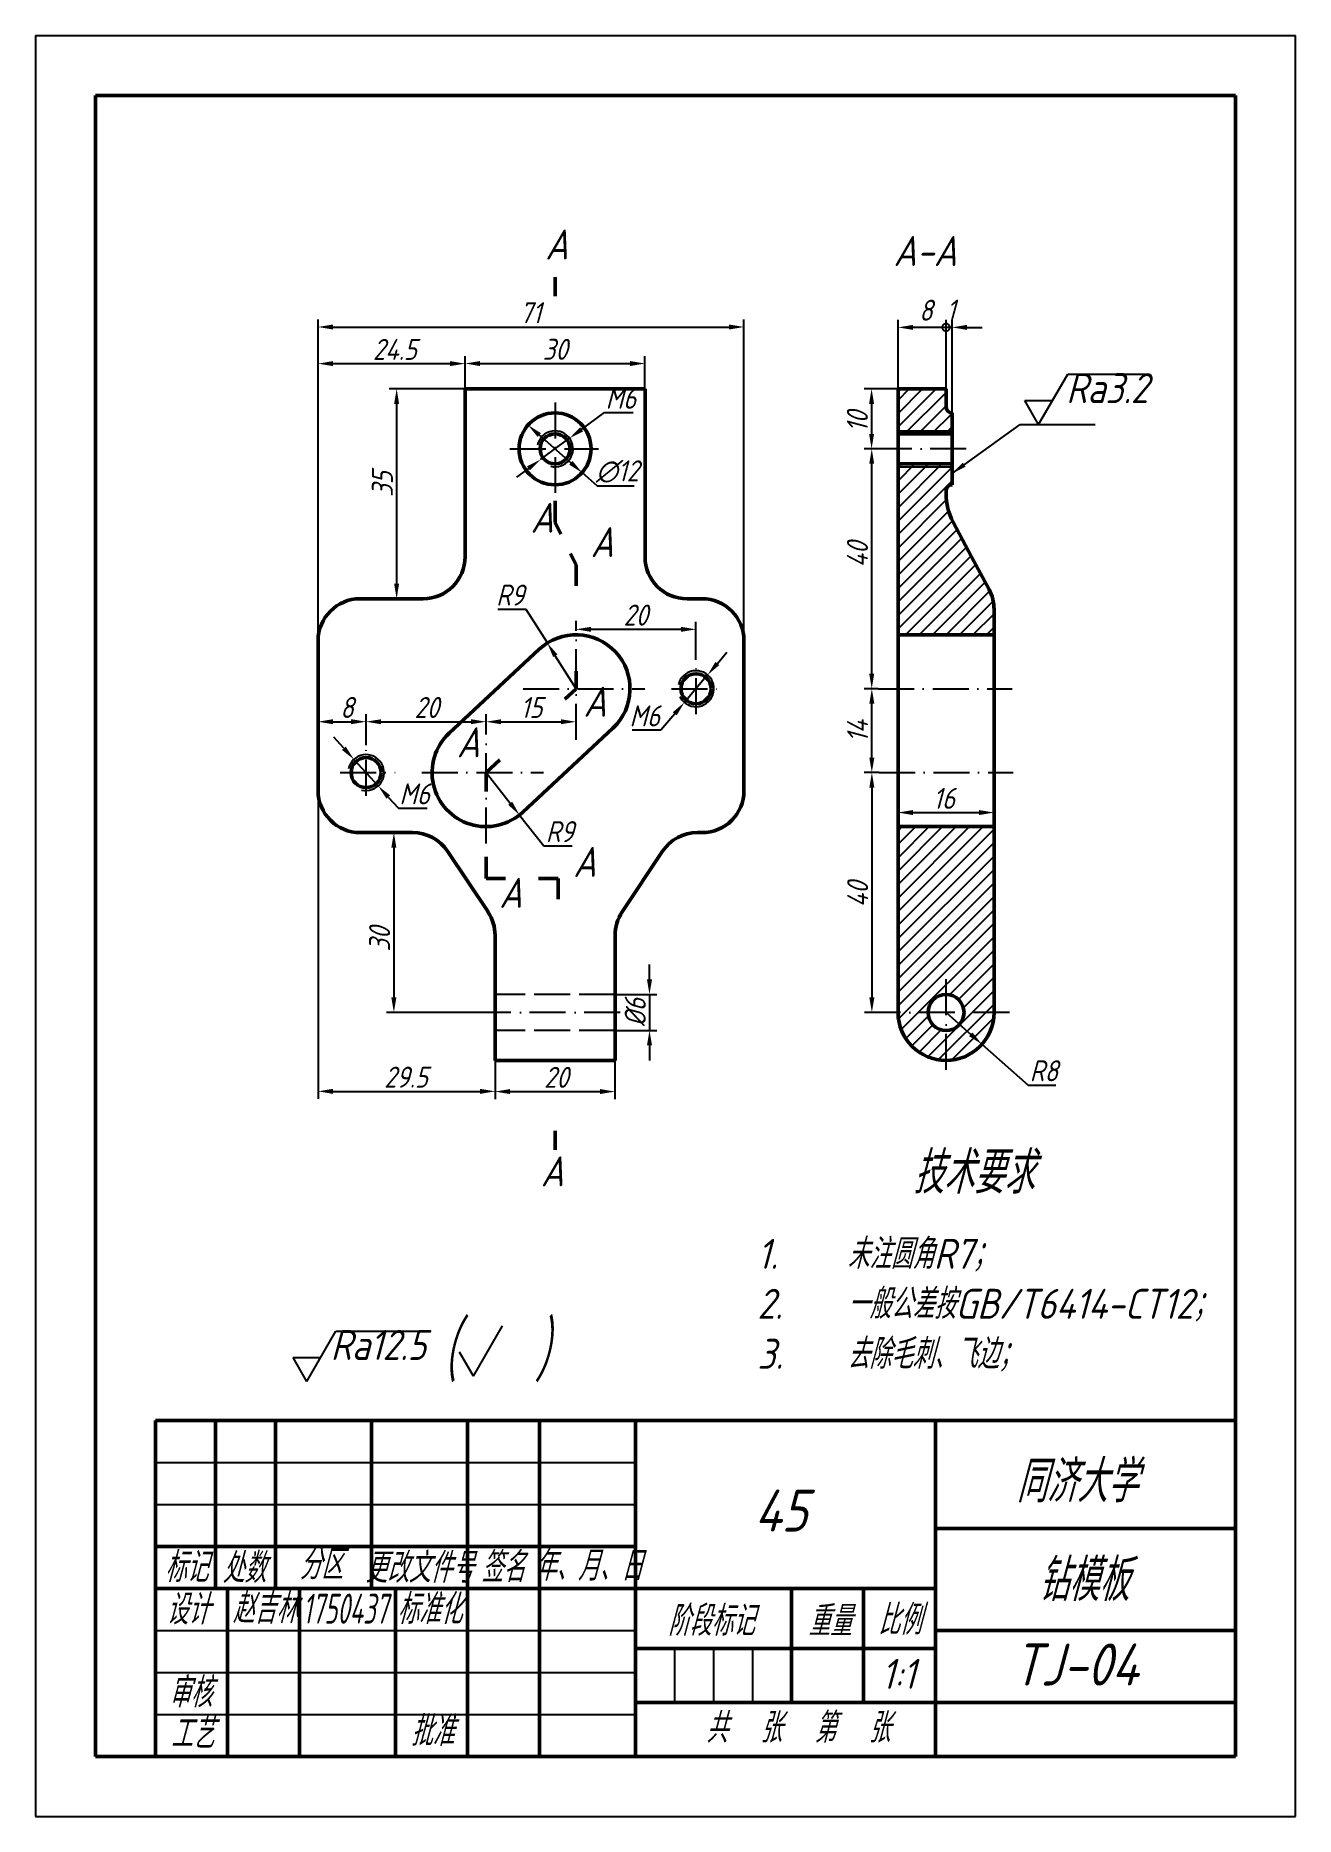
# Model space of a CAD drawing. Header units: millimetres. Extents: x 8 to 218, y 8 to 305.
import ezdxf

# ---------------------------------------------------------------- set-up
doc = ezdxf.new("R2010")
doc.units = ezdxf.units.MM
doc.linetypes.add('ACAD_ISO02W100', pattern=[15, 12, -3])
doc.linetypes.add('ACAD_ISO10W100', pattern=[18, 12, -3, 0, -3])
for name, color, linetype, lineweight in [('剖面线', 5, 'Continuous', 25), ('尺寸标注', 7, 'Continuous', 25), ('粗实线', 3, 'Continuous', 50), ('细实线', 7, 'Continuous', 25), ('细文本', 7, 'Continuous', 25), ('细点画线', 1, 'ACAD_ISO10W100', 25), ('细虚线', 2, 'ACAD_ISO02W100', 25)]:
    doc.layers.add(name, color=color, linetype=linetype, lineweight=lineweight)
doc.styles.add('长仿宋', font='gbeitc.shx', dxfattribs={"bigfont": 'gbcbig.shx'})
doc.dimstyles.new('ISO-25', dxfattribs={"dimtxt": 3.5, "dimasz": 2.5, "dimexe": 1.25, "dimexo": 0, "dimtad": 1, "dimdsep": 46, "dimtxsty": '长仿宋', "dimcen": 2.5, "dimadec": 0, "dimazin": 0, "dimtfac": 1, "dimtmove": 0, "dimatfit": 2, "dimfxl": 1, "dimarcsym": 0})
doc.dimstyles.new('ISO-25$3', dxfattribs={"dimtxt": 3.5, "dimasz": 2.5, "dimexe": 1.25, "dimexo": 0, "dimtad": 1, "dimtoh": 1, "dimdsep": 46, "dimtxsty": '长仿宋', "dimcen": 2.5, "dimadec": 0, "dimazin": 0, "dimtfac": 1, "dimtmove": 0, "dimatfit": 2, "dimfxl": 1, "dimarcsym": 0})
doc.dimstyles.new('ISO-25$4', dxfattribs={"dimtxt": 3.5, "dimasz": 2.5, "dimexe": 1.25, "dimexo": 0, "dimtad": 1, "dimtoh": 1, "dimdsep": 46, "dimtxsty": '长仿宋', "dimcen": 2.5, "dimadec": 0, "dimazin": 0, "dimtfac": 1, "dimtmove": 0, "dimatfit": 2, "dimfxl": 1, "dimarcsym": 0})

# ---------------------------------------------------------------- blocks, each defined once
blk = doc.blocks.new('*D7')
at = {"layer": 'Defpoints', "color": 0, "transparency": 16777216}
for p in [(109.88, 250.2), (79.88, 245.97), (109.88, 245.97)]:
    blk.add_point(p, dxfattribs=at)
at = {"layer": '尺寸标注', "color": 0, "lineweight": -2, "transparency": 16777216}
for p, q in [((79.88, 245.97), (79.88, 251.45)), ((82.38, 250.2), (107.38, 250.2)), ((109.88, 245.97), (109.88, 251.45))]:
    blk.add_line(p, q, dxfattribs=at)
at = {"layer": '尺寸标注', "color": 0, "transparency": 16777216}
for points in [[(82.38, 250.61), (82.38, 249.78), (79.88, 250.2)], [(107.38, 250.61), (107.38, 249.78), (109.88, 250.2)]]:
    blk.add_solid(points, dxfattribs=at)
at = {"layer": '尺寸标注', "color": 0, "transparency": 16777216, "insert": (94.9, 252.57), "char_height": 3.5, "attachment_point": 5, "style": '长仿宋'}
blk.add_mtext('30', dxfattribs=at)
blk = doc.blocks.new('*D8')
at = {"layer": 'Defpoints', "color": 0, "transparency": 16777216}
for p in [(126.38, 256.29), (55.38, 203.97), (126.38, 203.97)]:
    blk.add_point(p, dxfattribs=at)
at = {"layer": '尺寸标注', "color": 0, "lineweight": -2, "transparency": 16777216}
for p, q in [((55.38, 203.97), (55.38, 257.54)), ((57.88, 256.29), (123.88, 256.29)), ((126.38, 203.97), (126.38, 257.54))]:
    blk.add_line(p, q, dxfattribs=at)
at = {"layer": '尺寸标注', "color": 0, "transparency": 16777216}
for points in [[(57.88, 256.71), (57.88, 255.87), (55.38, 256.29)], [(123.88, 256.71), (123.88, 255.87), (126.38, 256.29)]]:
    blk.add_solid(points, dxfattribs=at)
at = {"layer": '尺寸标注', "color": 0, "transparency": 16777216, "insert": (90.79, 258.67), "char_height": 3.5, "attachment_point": 5, "style": '长仿宋'}
blk.add_mtext('71', dxfattribs=at)
blk = doc.blocks.new('*D9')
at = {"layer": 'Defpoints', "color": 0, "transparency": 16777216}
for p in [(79.88, 250.18), (79.88, 245.97), (55.38, 203.97)]:
    blk.add_point(p, dxfattribs=at)
at = {"layer": '尺寸标注', "color": 0, "lineweight": -2, "transparency": 16777216}
for p, q in [((55.38, 203.97), (55.38, 251.43)), ((57.88, 250.18), (77.38, 250.18)), ((79.88, 245.97), (79.88, 251.43))]:
    blk.add_line(p, q, dxfattribs=at)
at = {"layer": '尺寸标注', "color": 0, "transparency": 16777216}
for points in [[(57.88, 250.6), (57.88, 249.77), (55.38, 250.18)], [(77.38, 250.6), (77.38, 249.77), (79.88, 250.18)]]:
    blk.add_solid(points, dxfattribs=at)
at = {"layer": '尺寸标注', "color": 0, "transparency": 16777216, "insert": (68.18, 252.56), "char_height": 3.5, "attachment_point": 5, "style": '长仿宋'}
blk.add_mtext('24.5', dxfattribs=at)
blk = doc.blocks.new('*D12')
at = {"layer": 'Defpoints', "color": 0, "transparency": 16777216}
for p in [(55.38, 178.97), (84.88, 133.97), (84.88, 128.81)]:
    blk.add_point(p, dxfattribs=at)
at = {"layer": '尺寸标注', "color": 0, "lineweight": -2, "transparency": 16777216}
for p, q in [((55.38, 178.97), (55.38, 127.56)), ((84.88, 133.97), (84.88, 127.56)), ((57.88, 128.81), (82.38, 128.81))]:
    blk.add_line(p, q, dxfattribs=at)
at = {"layer": '尺寸标注', "color": 0, "transparency": 16777216}
for points in [[(57.88, 129.23), (57.88, 128.39), (55.38, 128.81)], [(82.38, 129.23), (82.38, 128.39), (84.88, 128.81)]]:
    blk.add_solid(points, dxfattribs=at)
at = {"layer": '尺寸标注', "color": 0, "transparency": 16777216, "insert": (70.03, 131.18), "char_height": 3.5, "attachment_point": 5, "style": '长仿宋'}
blk.add_mtext('29.5', dxfattribs=at)
blk = doc.blocks.new('*D13')
at = {"layer": 'Defpoints', "color": 0, "transparency": 16777216}
for p in [(84.88, 133.97), (104.88, 133.97), (104.88, 128.77)]:
    blk.add_point(p, dxfattribs=at)
at = {"layer": '尺寸标注', "color": 0, "lineweight": -2, "transparency": 16777216}
for p, q in [((84.88, 133.97), (84.88, 127.52)), ((104.88, 133.97), (104.88, 127.52)), ((87.38, 128.77), (102.38, 128.77))]:
    blk.add_line(p, q, dxfattribs=at)
at = {"layer": '尺寸标注', "color": 0, "transparency": 16777216}
for points in [[(87.38, 129.19), (87.38, 128.36), (84.88, 128.77)], [(102.38, 129.19), (102.38, 128.36), (104.88, 128.77)]]:
    blk.add_solid(points, dxfattribs=at)
at = {"layer": '尺寸标注', "color": 0, "transparency": 16777216, "insert": (95.09, 131.15), "char_height": 3.5, "attachment_point": 5, "style": '长仿宋'}
blk.add_mtext('20', dxfattribs=at)
blk = doc.blocks.new('*D14')
at = {"layer": 'Defpoints', "color": 0, "transparency": 16777216}
for p in [(152.06, 245.97), (147.65, 235.97), (150.39, 235.97)]:
    blk.add_point(p, dxfattribs=at)
at = {"layer": '尺寸标注', "color": 0, "lineweight": -2, "transparency": 16777216}
for p, q in [((152.06, 245.97), (146.4, 245.97)), ((147.65, 243.47), (147.65, 238.47)), ((150.39, 235.97), (146.4, 235.97))]:
    blk.add_line(p, q, dxfattribs=at)
at = {"layer": '尺寸标注', "color": 0, "transparency": 16777216}
for points in [[(147.24, 243.47), (148.07, 243.47), (147.65, 245.97)], [(147.24, 238.47), (148.07, 238.47), (147.65, 235.97)]]:
    blk.add_solid(points, dxfattribs=at)
at = {"layer": '尺寸标注', "color": 0, "transparency": 16777216, "insert": (145.28, 240.49), "char_height": 3.5, "attachment_point": 5, "rotation": 90, "style": '长仿宋'}
blk.add_mtext('10', dxfattribs=at)
blk = doc.blocks.new('*D15')
at = {"layer": 'Defpoints', "color": 0, "transparency": 16777216}
for p in [(147.68, 235.97), (150.39, 235.97), (148.74, 195.97)]:
    blk.add_point(p, dxfattribs=at)
at = {"layer": '尺寸标注', "color": 0, "lineweight": -2, "transparency": 16777216}
for p, q in [((150.39, 235.97), (146.43, 235.97)), ((147.68, 198.47), (147.68, 233.47)), ((148.74, 195.97), (146.43, 195.97))]:
    blk.add_line(p, q, dxfattribs=at)
at = {"layer": '尺寸标注', "color": 0, "transparency": 16777216}
for points in [[(147.26, 233.47), (148.09, 233.47), (147.68, 235.97)], [(147.26, 198.47), (148.09, 198.47), (147.68, 195.97)]]:
    blk.add_solid(points, dxfattribs=at)
at = {"layer": '尺寸标注', "color": 0, "transparency": 16777216, "insert": (145.3, 218.33), "char_height": 3.5, "attachment_point": 5, "rotation": 90, "style": '长仿宋'}
blk.add_mtext('40', dxfattribs=at)
blk = doc.blocks.new('*D16')
at = {"layer": 'Defpoints', "color": 0, "transparency": 16777216}
for p in [(147.69, 195.97), (148.74, 195.97), (148.9, 181.97)]:
    blk.add_point(p, dxfattribs=at)
at = {"layer": '尺寸标注', "color": 0, "lineweight": -2, "transparency": 16777216}
for p, q in [((148.74, 195.97), (146.44, 195.97)), ((147.69, 184.47), (147.69, 193.47)), ((148.9, 181.97), (146.44, 181.97))]:
    blk.add_line(p, q, dxfattribs=at)
at = {"layer": '尺寸标注', "color": 0, "transparency": 16777216}
for points in [[(147.28, 193.47), (148.11, 193.47), (147.69, 195.97)], [(147.28, 184.47), (148.11, 184.47), (147.69, 181.97)]]:
    blk.add_solid(points, dxfattribs=at)
at = {"layer": '尺寸标注', "color": 0, "transparency": 16777216, "insert": (145.32, 188.87), "char_height": 3.5, "attachment_point": 5, "rotation": 90, "style": '长仿宋'}
blk.add_mtext('14', dxfattribs=at)
blk = doc.blocks.new('*D17')
at = {"layer": 'Defpoints', "color": 0, "transparency": 16777216}
for p in [(104.88, 144.97), (104.88, 138.97), (110.63, 138.97)]:
    blk.add_point(p, dxfattribs=at)
at = {"layer": '尺寸标注', "color": 0, "lineweight": -2, "transparency": 16777216}
for p, q in [((110.63, 147.47), (110.63, 149.97)), ((104.88, 144.97), (111.88, 144.97)), ((110.63, 144.97), (110.63, 138.97)), ((104.88, 138.97), (111.88, 138.97)), ((110.63, 136.47), (110.63, 133.97))]:
    blk.add_line(p, q, dxfattribs=at)
at = {"layer": '尺寸标注', "color": 0, "transparency": 16777216}
for points in [[(110.21, 147.47), (111.05, 147.47), (110.63, 144.97)], [(110.21, 136.47), (111.05, 136.47), (110.63, 138.97)]]:
    blk.add_solid(points, dxfattribs=at)
at = {"layer": '尺寸标注', "color": 0, "transparency": 16777216, "insert": (108.26, 141.97), "char_height": 3.5, "attachment_point": 5, "rotation": 90, "style": '长仿宋'}
blk.add_mtext('%%C6', dxfattribs=at)
blk = doc.blocks.new('*D18')
at = {"layer": 'Defpoints', "color": 0, "transparency": 16777216}
for p in [(160.06, 141.97), (166.05, 136.66)]:
    blk.add_point(p, dxfattribs=at)
at = {"layer": '尺寸标注', "color": 0, "lineweight": -2, "transparency": 16777216}
for p, q in [((160.06, 141.97), (164.18, 138.32)), ((166.05, 136.66), (173.74, 129.87)), ((173.74, 129.87), (178.37, 129.87))]:
    blk.add_line(p, q, dxfattribs=at)
at = {"layer": '尺寸标注', "color": 0, "transparency": 16777216}
blk.add_solid([(164.46, 138.63), (163.91, 138.01), (166.05, 136.66)], dxfattribs=at)
at = {"layer": '尺寸标注', "color": 0, "transparency": 16777216, "insert": (176.37, 132.24), "char_height": 3.5, "attachment_point": 5, "style": '长仿宋'}
blk.add_mtext('R8', dxfattribs=at)
blk = doc.blocks.new('*D19')
at = {"layer": 'Defpoints', "color": 0, "transparency": 16777216}
for p in [(152.06, 175.31), (168.06, 175.31), (168.06, 175.31)]:
    blk.add_point(p, dxfattribs=at)
at = {"layer": '尺寸标注', "color": 0, "lineweight": -2, "transparency": 16777216}
for p, q in [((152.06, 175.31), (152.06, 176.56)), ((154.56, 175.31), (165.56, 175.31)), ((168.06, 175.31), (168.06, 176.56))]:
    blk.add_line(p, q, dxfattribs=at)
at = {"layer": '尺寸标注', "color": 0, "transparency": 16777216}
for points in [[(154.56, 175.73), (154.56, 174.89), (152.06, 175.31)], [(165.56, 175.73), (165.56, 174.89), (168.06, 175.31)]]:
    blk.add_solid(points, dxfattribs=at)
at = {"layer": '尺寸标注', "color": 0, "transparency": 16777216, "insert": (159.71, 177.68), "char_height": 3.5, "attachment_point": 5, "style": '长仿宋'}
blk.add_mtext('16', dxfattribs=at)
blk = doc.blocks.new('*D20')
at = {"layer": 'Defpoints', "color": 0, "transparency": 16777216}
for p in [(148.9, 181.97), (147.7, 141.97), (148.45, 141.97)]:
    blk.add_point(p, dxfattribs=at)
at = {"layer": '尺寸标注', "color": 0, "lineweight": -2, "transparency": 16777216}
for p, q in [((148.9, 181.97), (146.45, 181.97)), ((147.7, 179.47), (147.7, 144.47)), ((148.45, 141.97), (146.45, 141.97))]:
    blk.add_line(p, q, dxfattribs=at)
at = {"layer": '尺寸标注', "color": 0, "transparency": 16777216}
for points in [[(147.28, 179.47), (148.12, 179.47), (147.7, 181.97)], [(147.28, 144.47), (148.12, 144.47), (147.7, 141.97)]]:
    blk.add_solid(points, dxfattribs=at)
at = {"layer": '尺寸标注', "color": 0, "transparency": 16777216, "insert": (145.33, 161.66), "char_height": 3.5, "attachment_point": 5, "rotation": 90, "style": '长仿宋'}
blk.add_mtext('40', dxfattribs=at)
blk = doc.blocks.new('*D21')
at = {"layer": 'Defpoints', "color": 0, "transparency": 16777216}
for p in [(97.3, 237.74), (92.47, 234.19)]:
    blk.add_point(p, dxfattribs=at)
at = {"layer": '尺寸标注', "color": 0, "lineweight": -2, "transparency": 16777216}
for p, q in [((99.32, 239.22), (103.15, 242.03)), ((103.15, 242.03), (107.93, 242.03)), ((92.47, 234.19), (97.3, 237.74)), ((90.45, 232.71), (88.44, 231.23))]:
    blk.add_line(p, q, dxfattribs=at)
at = {"layer": '尺寸标注', "color": 0, "transparency": 16777216}
for points in [[(99.07, 239.56), (99.56, 238.88), (97.3, 237.74)], [(90.2, 233.05), (90.7, 232.38), (92.47, 234.19)]]:
    blk.add_solid(points, dxfattribs=at)
at = {"layer": '尺寸标注', "color": 0, "transparency": 16777216, "insert": (105.85, 244.41), "char_height": 3.5, "attachment_point": 5, "style": '长仿宋'}
blk.add_mtext('M6', dxfattribs=at)
blk = doc.blocks.new('*D22')
at = {"layer": 'Defpoints', "color": 0, "transparency": 16777216}
for p in [(90.38, 239.93), (99.39, 232)]:
    blk.add_point(p, dxfattribs=at)
at = {"layer": '尺寸标注', "color": 0, "lineweight": -2, "transparency": 16777216}
for p, q in [((92.26, 238.28), (97.51, 233.65)), ((99.39, 232), (101.88, 229.81)), ((101.88, 229.81), (108.05, 229.81))]:
    blk.add_line(p, q, dxfattribs=at)
at = {"layer": '尺寸标注', "color": 0, "transparency": 16777216}
for points in [[(92.53, 238.59), (91.98, 237.96), (90.38, 239.93)], [(97.79, 233.97), (97.24, 233.34), (99.39, 232)]]:
    blk.add_solid(points, dxfattribs=at)
at = {"layer": '尺寸标注', "color": 0, "transparency": 16777216, "insert": (105.28, 232.18), "char_height": 3.5, "attachment_point": 5, "style": '长仿宋'}
blk.add_mtext('∅12', dxfattribs=at)
blk = doc.blocks.new('*D23')
at = {"layer": 'Defpoints', "color": 0, "transparency": 16777216}
for p in [(93.6, 203.59), (98.38, 195.97)]:
    blk.add_point(p, dxfattribs=at)
at = {"layer": '尺寸标注', "color": 0, "lineweight": -2, "transparency": 16777216}
for p, q in [((90.07, 209.2), (85.36, 209.2)), ((93.6, 203.59), (90.07, 209.2)), ((98.38, 195.97), (94.93, 201.47))]:
    blk.add_line(p, q, dxfattribs=at)
at = {"layer": '尺寸标注', "color": 0, "transparency": 16777216}
blk.add_solid([(95.28, 201.69), (94.57, 201.25), (93.6, 203.59)], dxfattribs=at)
at = {"layer": '尺寸标注', "color": 0, "transparency": 16777216, "insert": (87.4, 211.58), "char_height": 3.5, "attachment_point": 5, "style": '长仿宋'}
blk.add_mtext('R9', dxfattribs=at)
blk = doc.blocks.new('*D24')
at = {"layer": 'Defpoints', "color": 0, "transparency": 16777216}
for p in [(83.38, 181.97), (88.96, 174.9)]:
    blk.add_point(p, dxfattribs=at)
at = {"layer": '尺寸标注', "color": 0, "lineweight": -2, "transparency": 16777216}
for p, q in [((83.38, 181.97), (87.41, 176.86)), ((88.96, 174.9), (93.02, 169.76)), ((93.02, 169.76), (97.72, 169.76))]:
    blk.add_line(p, q, dxfattribs=at)
at = {"layer": '尺寸标注', "color": 0, "transparency": 16777216}
blk.add_solid([(87.74, 177.12), (87.08, 176.6), (88.96, 174.9)], dxfattribs=at)
at = {"layer": '尺寸标注', "color": 0, "transparency": 16777216, "insert": (95.68, 172.13), "char_height": 3.5, "attachment_point": 5, "style": '长仿宋'}
blk.add_mtext('R9', dxfattribs=at)
blk = doc.blocks.new('*D25')
at = {"layer": 'Defpoints', "color": 0, "transparency": 16777216}
for p in [(61.36, 184.18), (65.4, 179.75)]:
    blk.add_point(p, dxfattribs=at)
at = {"layer": '尺寸标注', "color": 0, "lineweight": -2, "transparency": 16777216}
for p, q in [((59.68, 186.03), (58, 187.88)), ((61.36, 184.18), (65.4, 179.75)), ((67.09, 177.9), (68.77, 176.05)), ((68.77, 176.05), (73.55, 176.05))]:
    blk.add_line(p, q, dxfattribs=at)
at = {"layer": '尺寸标注', "color": 0, "transparency": 16777216}
for points in [[(59.99, 186.31), (59.37, 185.75), (61.36, 184.18)], [(67.39, 178.18), (66.78, 177.62), (65.4, 179.75)]]:
    blk.add_solid(points, dxfattribs=at)
at = {"layer": '尺寸标注', "color": 0, "transparency": 16777216, "insert": (71.47, 178.42), "char_height": 3.5, "attachment_point": 5, "style": '长仿宋'}
blk.add_mtext('M6', dxfattribs=at)
blk = doc.blocks.new('*D26')
at = {"layer": 'Defpoints', "color": 0, "transparency": 16777216}
for p in [(120.32, 198.26), (116.45, 193.68)]:
    blk.add_point(p, dxfattribs=at)
at = {"layer": '尺寸标注', "color": 0, "lineweight": -2, "transparency": 16777216}
for p, q in [((121.94, 200.16), (123.55, 202.07)), ((120.32, 198.26), (116.45, 193.68)), ((114.83, 191.77), (112.54, 189.05)), ((112.54, 189.05), (107.75, 189.05))]:
    blk.add_line(p, q, dxfattribs=at)
blk.add_arc((118.38, 195.97), 3, 205.8886, 254.8856, dxfattribs=at)
at = {"layer": '尺寸标注', "color": 0, "transparency": 16777216}
for points in [[(121.62, 200.43), (122.26, 199.9), (120.32, 198.26)], [(114.51, 192.04), (115.15, 191.5), (116.45, 193.68)]]:
    blk.add_solid(points, dxfattribs=at)
at = {"layer": '尺寸标注', "color": 0, "transparency": 16777216, "insert": (109.83, 191.43), "char_height": 3.5, "attachment_point": 5, "style": '长仿宋'}
blk.add_mtext('M6', dxfattribs=at)
blk = doc.blocks.new('*D27')
at = {"layer": 'Defpoints', "color": 0, "transparency": 16777216}
for p in [(68.02, 171.97), (68.02, 141.97), (82.78, 141.97)]:
    blk.add_point(p, dxfattribs=at)
at = {"layer": '尺寸标注', "color": 0, "lineweight": -2, "transparency": 16777216}
for p, q in [((68.02, 171.97), (66.77, 171.97)), ((68.02, 169.47), (68.02, 144.47)), ((82.78, 141.97), (66.77, 141.97))]:
    blk.add_line(p, q, dxfattribs=at)
at = {"layer": '尺寸标注', "color": 0, "transparency": 16777216}
for points in [[(67.6, 169.47), (68.43, 169.47), (68.02, 171.97)], [(67.6, 144.47), (68.43, 144.47), (68.02, 141.97)]]:
    blk.add_solid(points, dxfattribs=at)
at = {"layer": '尺寸标注', "color": 0, "transparency": 16777216, "insert": (65.64, 154.17), "char_height": 3.5, "attachment_point": 5, "rotation": 90, "style": '长仿宋'}
blk.add_mtext('30', dxfattribs=at)
blk = doc.blocks.new('*D28')
at = {"layer": 'Defpoints', "color": 0, "transparency": 16777216}
for p in [(79.88, 245.97), (68.48, 210.97), (68.48, 210.97)]:
    blk.add_point(p, dxfattribs=at)
at = {"layer": '尺寸标注', "color": 0, "lineweight": -2, "transparency": 16777216}
for p, q in [((79.88, 245.97), (67.23, 245.97)), ((68.48, 243.47), (68.48, 213.47)), ((68.48, 210.97), (67.23, 210.97))]:
    blk.add_line(p, q, dxfattribs=at)
at = {"layer": '尺寸标注', "color": 0, "transparency": 16777216}
for points in [[(68.06, 243.47), (68.89, 243.47), (68.48, 245.97)], [(68.06, 213.47), (68.89, 213.47), (68.48, 210.97)]]:
    blk.add_solid(points, dxfattribs=at)
at = {"layer": '尺寸标注', "color": 0, "transparency": 16777216, "insert": (66.1, 230.08), "char_height": 3.5, "attachment_point": 5, "rotation": 90, "style": '长仿宋'}
blk.add_mtext('35', dxfattribs=at)
blk = doc.blocks.new('*D29')
at = {"layer": 'Defpoints', "color": 0, "transparency": 16777216}
for p in [(152.06, 256.23), (152.06, 245.97), (160.06, 245.97)]:
    blk.add_point(p, dxfattribs=at)
at = {"layer": '尺寸标注', "color": 0, "lineweight": -2, "transparency": 16777216}
for p, q in [((152.06, 245.97), (152.06, 257.48)), ((160.06, 256.23), (154.56, 256.23)), ((160.06, 245.97), (160.06, 257.48))]:
    blk.add_line(p, q, dxfattribs=at)
at = {"layer": '尺寸标注', "color": 0, "transparency": 16777216}
blk.add_solid([(154.56, 256.64), (154.56, 255.81), (152.06, 256.23)], dxfattribs=at)
at = {"layer": '尺寸标注', "color": 0, "transparency": 16777216, "insert": (156.7, 259.09), "char_height": 3.5, "attachment_point": 5, "style": '长仿宋'}
blk.add_mtext('8', dxfattribs=at)
blk = doc.blocks.new('_None')
blk = doc.blocks.new('_DotSmall')
at = {"color": 0, "linetype": 'ByBlock', "const_width": 0.5}
blk.add_lwpolyline([(-0.0625, 0, 1), (0.0625, 0, 1)], format="xyb", close=True, dxfattribs=at)
blk = doc.blocks.new('*D30')
at = {"layer": 'Defpoints', "color": 0, "transparency": 16777216}
for p in [(160.06, 256.23), (160.06, 245.97), (161.06, 241.97)]:
    blk.add_point(p, dxfattribs=at)
at = {"layer": '尺寸标注', "color": 0, "lineweight": -2, "transparency": 16777216}
for p, q in [((160.06, 256.23), (157.56, 256.23)), ((160.06, 245.97), (160.06, 257.48)), ((161.06, 256.23), (160.06, 256.23)), ((161.06, 241.97), (161.06, 257.48)), ((163.56, 256.23), (166.06, 256.23))]:
    blk.add_line(p, q, dxfattribs=at)
at = {"layer": '尺寸标注', "color": 0, "transparency": 16777216}
blk.add_solid([(163.56, 256.64), (163.56, 255.81), (161.06, 256.23)], dxfattribs=at)
at = {"layer": '尺寸标注', "color": 0, "lineweight": -2, "transparency": 16777216, "xscale": 2.5, "yscale": 2.5, "zscale": 2.5}
blk.add_blockref('_DotSmall', (160.06, 256.23), dxfattribs=at)
at = {"layer": '尺寸标注', "color": 0, "transparency": 16777216, "insert": (160.87, 259.12), "char_height": 3.5, "attachment_point": 5, "style": '长仿宋'}
blk.add_mtext('1', dxfattribs=at)
blk = doc.blocks.new('*D38')
at = {"layer": 'Defpoints', "color": 0, "transparency": 16777216}
for p in [(55.38, 194.49), (63.38, 190.46), (63.38, 186.55)]:
    blk.add_point(p, dxfattribs=at)
at = {"layer": '尺寸标注', "color": 0, "lineweight": -2, "transparency": 16777216}
for p, q in [((55.38, 194.49), (55.38, 189.21)), ((57.88, 190.46), (60.88, 190.46)), ((63.38, 186.55), (63.38, 191.71))]:
    blk.add_line(p, q, dxfattribs=at)
at = {"layer": '尺寸标注', "color": 0, "transparency": 16777216}
for points in [[(57.88, 190.88), (57.88, 190.04), (55.38, 190.46)], [(60.88, 190.88), (60.88, 190.04), (63.38, 190.46)]]:
    blk.add_solid(points, dxfattribs=at)
at = {"layer": '尺寸标注', "color": 0, "transparency": 16777216, "insert": (60.19, 192.84), "char_height": 3.5, "attachment_point": 5, "style": '长仿宋'}
blk.add_mtext('8', dxfattribs=at)
blk = doc.blocks.new('*D39')
at = {"layer": 'Defpoints', "color": 0, "transparency": 16777216}
for p in [(83.38, 190.46), (83.38, 190.46), (63.38, 186.55)]:
    blk.add_point(p, dxfattribs=at)
at = {"layer": '尺寸标注', "color": 0, "lineweight": -2, "transparency": 16777216}
for p, q in [((63.38, 186.55), (63.38, 191.71)), ((65.88, 190.46), (80.88, 190.46)), ((83.38, 190.46), (83.38, 191.71))]:
    blk.add_line(p, q, dxfattribs=at)
at = {"layer": '尺寸标注', "color": 0, "transparency": 16777216}
for points in [[(65.88, 190.87), (65.88, 190.04), (63.38, 190.46)], [(80.88, 190.87), (80.88, 190.04), (83.38, 190.46)]]:
    blk.add_solid(points, dxfattribs=at)
at = {"layer": '尺寸标注', "color": 0, "transparency": 16777216, "insert": (73.49, 192.83), "char_height": 3.5, "attachment_point": 5, "style": '长仿宋'}
blk.add_mtext('20', dxfattribs=at)
blk = doc.blocks.new('*D40')
at = {"layer": 'Defpoints', "color": 0, "transparency": 16777216}
for p in [(83.38, 190.43), (98.38, 190.45), (98.38, 190.43)]:
    blk.add_point(p, dxfattribs=at)
at = {"layer": '尺寸标注', "color": 0, "lineweight": -2, "transparency": 16777216}
for p, q in [((83.38, 190.43), (83.38, 191.7)), ((85.88, 190.45), (95.88, 190.45)), ((98.38, 190.43), (98.38, 191.7))]:
    blk.add_line(p, q, dxfattribs=at)
at = {"layer": '尺寸标注', "color": 0, "transparency": 16777216}
for points in [[(85.88, 190.87), (85.88, 190.04), (83.38, 190.45)], [(95.88, 190.87), (95.88, 190.04), (98.38, 190.45)]]:
    blk.add_solid(points, dxfattribs=at)
at = {"layer": '尺寸标注', "color": 0, "transparency": 16777216, "insert": (90.94, 192.83), "char_height": 3.5, "attachment_point": 5, "style": '长仿宋'}
blk.add_mtext('15', dxfattribs=at)
blk = doc.blocks.new('*D41')
at = {"layer": 'Defpoints', "color": 0, "transparency": 16777216}
for p in [(98.38, 205.87), (118.38, 205.87), (118.38, 200.76)]:
    blk.add_point(p, dxfattribs=at)
at = {"layer": '尺寸标注', "color": 0, "lineweight": -2, "transparency": 16777216}
for p, q in [((98.38, 205.87), (98.38, 207.12)), ((100.88, 205.87), (115.88, 205.87)), ((118.38, 200.76), (118.38, 207.12))]:
    blk.add_line(p, q, dxfattribs=at)
at = {"layer": '尺寸标注', "color": 0, "transparency": 16777216}
for points in [[(100.88, 206.28), (100.88, 205.45), (98.38, 205.87)], [(115.88, 206.28), (115.88, 205.45), (118.38, 205.87)]]:
    blk.add_solid(points, dxfattribs=at)
at = {"layer": '尺寸标注', "color": 0, "transparency": 16777216, "insert": (108.33, 208.24), "char_height": 3.5, "attachment_point": 5, "style": '长仿宋'}
blk.add_mtext('20', dxfattribs=at)

msp = doc.modelspace()

# ---------------------------------------------------------------- hatches: boundary and pattern name
at = {"layer": '剖面线'}
h = msp.add_hatch(dxfattribs=at)
h.set_pattern_fill('ANSI31', color=256, scale=0.5)
h.paths.add_polyline_path([(167.238, 212.51), (164.328, 217.966), (161.238, 223.76, -0.1231056), (160.062, 228.466), (160.062, 228.966, -0.4142136), (161.062, 229.966), (161.062, 232.966), (152.062, 232.966), (152.062, 204.966), (168.062, 204.966), (168.062, 209.216, 0.1231056)])
h.paths.add_polyline_path([(161.062, 233.466), (152.062, 233.466), (152.062, 232.966), (161.062, 232.966)])
h.paths.add_polyline_path([(160.062, 242.966), (160.062, 245.966), (152.062, 245.966), (152.062, 238.966), (161.062, 238.966), (161.062, 241.966, -0.4142136)])
h.paths.add_polyline_path([(161.062, 238.966), (152.062, 238.966), (152.062, 238.466), (161.062, 238.466)])
h.paths.add_polyline_path([(168.062, 172.966), (152.062, 172.966), (152.062, 141.966), (157.062, 141.966, -1), (163.062, 141.966), (168.062, 141.966)])
h.paths.add_polyline_path([(160.062, 138.966, -0.4142136), (157.062, 141.966), (152.062, 141.966, 0.4142136), (160.062, 133.966)])
h.paths.add_polyline_path([(168.062, 141.966), (163.062, 141.966, -0.4142136), (160.062, 138.966), (160.062, 133.966, 0.4142136)])

# ---------------------------------------------------------------- linework, layer by layer
for p, q in [((8.298, 304.888), (8.298, 7.888)), ((81.274, 81.303), (86.124, 89.703)), ((53.517, 80.423), (58.367, 88.823)), ((58.367, 88.823), (73.588, 88.823)), ((53.517, 80.423), (51.208, 84.423)), ((51.208, 84.423), (55.827, 84.423)), ((81.274, 81.303), (78.964, 85.303))]:
    msp.add_line(p, q)
at = {"layer": '尺寸标注'}
for p, q in [((175.491, 240.024), (180.341, 248.424)), ((180.341, 248.424), (193.549, 248.424)), ((175.491, 240.024), (173.182, 244.024)), ((173.182, 244.024), (177.801, 244.024))]:
    msp.add_line(p, q, dxfattribs=at)
at = {"layer": '粗实线'}
for p, q in [((18.298, 294.888), (208.298, 294.888)), ((18.298, 294.888), (18.298, 17.888)), ((208.298, 17.888), (208.298, 294.888)), ((94.884, 264.586), (94.884, 261.407)), ((79.884, 245.966), (109.884, 245.966)), ((79.884, 217.966), (79.884, 245.966)), ((109.884, 217.966), (109.884, 245.966)), ((160.062, 245.966), (152.062, 245.966)), ((152.062, 245.966), (152.062, 141.966)), ((160.062, 242.966), (160.062, 245.966)), ((161.062, 241.966), (161.062, 241.966)), ((161.062, 241.966), (161.062, 229.966)), ((152.062, 238.466), (161.062, 238.466)), ((152.062, 233.466), (161.062, 233.466)), ((160.062, 228.966), (160.062, 228.466)), ((94.884, 227.321), (94.884, 223.694)), ((94.884, 223.694), (95.836, 221.762)), ((164.328, 217.966), (161.238, 223.76)), ((97.44, 218.505), (98.384, 216.588)), ((164.328, 217.966), (167.238, 212.51)), ((98.384, 216.588), (98.384, 213.149)), ((62.384, 210.966), (72.884, 210.966)), ((116.884, 210.966), (119.384, 210.966)), ((168.062, 209.216), (168.062, 141.966)), ((152.062, 204.966), (168.062, 204.966)), ((55.384, 203.966), (55.384, 178.966)), ((92.243, 202.545), (77.243, 188.545)), ((126.384, 178.966), (126.384, 203.966)), ((98.384, 195.966), (98.384, 198.88)), ((96.499, 194.206), (98.384, 195.966)), ((89.525, 175.386), (104.525, 189.386)), ((83.384, 181.966), (85.685, 184.113)), ((83.384, 178.806), (83.384, 181.966)), ((152.062, 172.966), (168.062, 172.966)), ((62.384, 171.966), (71.138, 171.966)), ((118.63, 171.966), (119.384, 171.966)), ((76.962, 168.849), (83.709, 158.729)), ((83.384, 167.935), (83.384, 164.308)), ((106.06, 158.729), (112.806, 168.849)), ((83.384, 164.308), (86.606, 164.308)), ((95.388, 164.308), (92.115, 164.308)), ((95.388, 164.308), (95.388, 160.868)), ((84.884, 133.966), (84.884, 154.846)), ((104.884, 133.966), (104.884, 154.846)), ((84.884, 133.966), (104.884, 133.966)), ((94.884, 122.246), (94.884, 119.067)), ((28.298, 73.888), (28.298, 17.888)), ((28.298, 73.888), (208.298, 73.888)), ((38.298, 73.888), (38.298, 45.888)), ((48.298, 73.888), (48.298, 45.888)), ((64.298, 73.888), (64.298, 45.888)), ((80.298, 73.888), (80.298, 17.888)), ((92.298, 73.888), (92.298, 17.888)), ((108.298, 73.888), (108.298, 17.888)), ((158.298, 73.888), (158.298, 17.888)), ((158.298, 55.888), (208.298, 55.888)), ((28.298, 52.888), (108.298, 52.888)), ((28.298, 45.888), (158.298, 45.888)), ((40.298, 45.888), (40.298, 17.888)), ((52.298, 45.888), (52.298, 17.888)), ((68.298, 45.888), (68.298, 17.888)), ((134.298, 45.888), (134.298, 26.888)), ((146.298, 45.888), (146.298, 26.888)), ((158.298, 38.888), (208.298, 38.888)), ((108.298, 35.888), (158.298, 35.888)), ((108.298, 26.888), (208.298, 26.888)), ((18.298, 17.888), (208.298, 17.888))]:
    msp.add_line(p, q, dxfattribs=at)
for centre, radius in [((94.884, 235.966), 6), ((94.884, 235.966), 2.5), ((118.384, 195.966), 2.5), ((63.384, 181.966), 2.5), ((160.062, 141.966), 3)]:
    msp.add_circle(centre, radius, dxfattribs=at)
for centre, radius, start, end in [((161.062, 242.966), 1, 180, 270), ((161.062, 228.966), 1, 90, 180), ((170.062, 228.466), 10, 180, 208.07249), ((72.884, 217.966), 7, 270, 0), ((116.884, 217.966), 7, 180, 270), ((62.384, 203.966), 7, 90, 180), ((119.384, 203.966), 7, 0, 90), ((161.062, 209.216), 7, 0, 28.07249), ((98.384, 195.966), 9, 313.02507, 133.02507), ((83.384, 181.966), 9, 133.02507, 313.02507), ((62.384, 178.966), 7, 180, 270), ((119.384, 178.966), 7, 270, 0), ((71.138, 164.966), 7, 33.69007, 90), ((118.63, 164.966), 7, 90, 146.30993), ((77.884, 154.846), 7, 0, 33.69007), ((111.884, 154.846), 7, 146.30993, 180), ((160.062, 141.966), 8, 180, 0)]:
    msp.add_arc(centre, radius, start, end, dxfattribs=at)
at = {"layer": '细实线'}
for p, q in [((8.298, 304.888), (218.298, 304.888)), ((218.298, 7.888), (218.298, 304.888)), ((152.062, 238.966), (161.062, 238.966)), ((152.062, 232.966), (161.062, 232.966)), ((28.298, 66.888), (108.298, 66.888)), ((28.298, 59.888), (108.298, 59.888)), ((28.298, 38.888), (108.298, 38.888)), ((114.798, 35.888), (114.798, 26.888)), ((121.298, 35.888), (121.298, 26.888)), ((127.798, 35.888), (127.798, 26.888)), ((28.298, 31.888), (108.298, 31.888)), ((28.298, 24.888), (108.298, 24.888)), ((8.298, 7.888), (218.298, 7.888))]:
    msp.add_line(p, q, dxfattribs=at)
for centre in [(94.884, 235.966), (118.384, 195.966), (63.384, 181.966)]:
    msp.add_arc(centre, 3, 254.8856, 167.87254, dxfattribs=at)
at = {"layer": '细点画线', "ltscale": 0.5}
for p, q in [((94.884, 243.709), (94.884, 227.321)), ((87.34, 235.966), (102.155, 235.966)), ((163.437, 235.966), (150.393, 235.966)), ((98.384, 187.441), (98.384, 207.265)), ((118.384, 191.732), (118.384, 200.756)), ((89.554, 195.966), (109.835, 195.966)), ((114.276, 195.966), (122.566, 195.966)), ((148.74, 195.966), (171.075, 195.966)), ((83.384, 170.133), (83.384, 190.844)), ((63.384, 178.121), (63.384, 186.554)), ((59.058, 181.966), (68.236, 181.966)), ((72.677, 181.966), (92.959, 181.966)), ((148.901, 181.966), (171.235, 181.966)), ((160.062, 132.415), (160.062, 148.043)), ((105.728, 141.966), (82.779, 141.966)), ((170.656, 141.966), (148.447, 141.966))]:
    msp.add_line(p, q, dxfattribs=at)
at = {"layer": '细虚线', "ltscale": 0.5}
for p, q in [((104.884, 144.966), (84.884, 144.966)), ((104.884, 138.966), (84.884, 138.966))]:
    msp.add_line(p, q, dxfattribs=at)

# ---------------------------------------------------------------- texts
at = {"style": '长仿宋', "width": 0.8}
msp.add_text('（   ）', height=10, dxfattribs=at).set_placement((72.612, 80.468))
at = {"style": '长仿宋'}
msp.add_text('Ra12.5', height=5, dxfattribs=at).set_placement((57.473, 84.013))
at = {"layer": '尺寸标注', "style": '长仿宋'}
for s, p in [('A', (93.246, 267.548)), ('A-A', (151.3, 266.459)), ('Ra3.2', (180.089, 243.592)), ('A', (90.81, 221.972)), ('A', (100.813, 217.914)), ('A', (99.624, 191.292)), ('A', (78.516, 184.52)), ('A', (97.905, 164.583)), ('A', (85.58, 159.418)), ('A', (92.509, 112.967))]:
    msp.add_text(s, height=5, dxfattribs=at).set_placement(p)
for s, width, heights, insert, char_height, attachment_point in [('技术要求', 20.71009, [0], (164.638, 115.263), 7, 5), ('\\pxi-1,l1,t0.4,3;1.^I未注圆角R7；\\P2.^I一般公差按GB/T6414-CT12；\\P3.^I去除毛刺、飞边；', 73.58678, [27.655], (128.616, 104.21), 5, 1)]:
    msp.add_mtext_dynamic_manual_height_columns(s, width=width, gutter_width=25, heights=heights, dxfattribs=dict(at, insert=insert, char_height=char_height, attachment_point=attachment_point))
at = {"layer": '细文本', "style": '长仿宋'}
for s, height, p in [('同济大学', 7, (171.759, 60.266)), ('45', 7, (128.126, 55.389)), ('标记', 5, (29.8, 46.952)), ('处数', 5, (39.429, 46.819)), ('分区', 5, (52.257, 47.393)), ('更改文件号', 5, (63.247, 46.863)), ('签名', 5, (82.56, 46.952)), ('年、月、日', 5, (91.435, 47.193)), ('钻模板', 7, (175.399, 43.826)), ('设计', 5, (30.074, 39.904)), ('赵吉林', 5, (41.121, 40.111)), ('标准化', 5, (68.535, 39.973)), ('阶段标记', 5, (113.683, 38.025)), ('重量', 5, (137.077, 37.989)), ('比例', 5, (148.715, 38.186)), ('TJ-04', 7, (171.176, 29.713)), ('1:1', 5, (149.303, 29.159)), ('审核', 5, (30.479, 26.075)), ('工艺', 5, (30.801, 19.213)), ('批准', 5, (70.816, 19.633)), ('共  张  第  张', 5, (120.038, 20.185))]:
    msp.add_text(s, height=height, dxfattribs=at).set_placement(p)
at = {"layer": '细文本', "style": '长仿宋', "width": 0.7}
msp.add_text('1750437', height=5, dxfattribs=at).set_placement((52.836, 40.03))

# ---------------------------------------------------------------- dimensions: what is measured, and where the dimension line sits
at = {"layer": '尺寸标注'}
for base, p1, p2, override, picture, middle in [((152.062, 256.228), (160.062, 245.966), (152.062, 245.966), {"dimblk1": 'None', "dimsah": 1, "dimtmove": 2}, '*D29', (156.698, 259.088)), ((160.062, 256.227), (161.062, 241.966), (160.062, 245.966), {"dimblk2": 'DotSmall', "dimsah": 1, "dimtmove": 2}, '*D30', (160.869, 259.122))]:
    dim = msp.add_linear_dim(base=base, p1=p1, p2=p2, dimstyle='ISO-25', override=override, dxfattribs=at)
    dim.commit()
    dim.dimension.update_dxf_attribs({"geometry": picture, "text_midpoint": middle, "dimtype": 160})
for base, p1, p2, picture, middle in [((126.384, 256.29), (55.384, 203.966), (126.384, 203.966), '*D8', (90.793, 256.29)), ((79.884, 250.182), (55.384, 203.966), (79.884, 245.966), '*D9', (68.177, 250.182)), ((84.884, 128.809), (55.384, 178.966), (84.884, 133.966), '*D12', (70.028, 128.809)), ((168.062, 175.31), (152.062, 175.31), (168.062, 175.31), '*D19', (159.708, 175.31))]:
    dim = msp.add_linear_dim(base=base, p1=p1, p2=p2, dimstyle='ISO-25', dxfattribs=at)
    dim.commit()
    dim.dimension.update_dxf_attribs({"geometry": picture, "text_midpoint": middle, "dimtype": 160})
for base, p1, p2, angle, picture, middle in [((109.884, 250.197), (79.884, 245.966), (109.884, 245.966), 180, '*D7', (94.905, 250.197)), ((68.477, 210.966), (79.884, 245.966), (68.477, 210.966), 90, '*D28', (68.477, 230.078)), ((147.655, 235.966), (152.062, 245.966), (150.393, 235.966), 270, '*D14', (147.655, 240.485)), ((147.676, 235.966), (148.74, 195.966), (150.393, 235.966), 90, '*D15', (147.676, 218.327)), ((118.384, 205.866), (98.384, 205.866), (118.384, 200.756), 180, '*D41', (108.331, 205.866)), ((63.384, 190.461), (55.384, 194.485), (63.384, 186.554), 0, '*D38', (60.194, 190.461)), ((83.384, 190.457), (63.384, 186.554), (83.384, 190.457), 180, '*D39', (73.485, 190.457)), ((98.384, 190.453), (83.384, 190.431), (98.384, 190.431), 180, '*D40', (90.944, 190.453)), ((147.693, 195.966), (148.901, 181.966), (148.74, 195.966), 90, '*D16', (147.693, 188.866)), ((147.701, 141.966), (148.901, 181.966), (148.447, 141.966), 90, '*D20', (147.701, 161.662)), ((68.018, 141.966), (68.018, 171.966), (82.779, 141.966), 90, '*D27', (68.018, 154.171)), ((104.884, 128.773), (84.884, 133.966), (104.884, 133.966), 180, '*D13', (95.094, 128.773))]:
    dim = msp.add_linear_dim(base=base, p1=p1, p2=p2, angle=angle, dimstyle='ISO-25', dxfattribs=at)
    dim.commit()
    dim.dimension.update_dxf_attribs({"geometry": picture, "text_midpoint": middle, "dimtype": 160})
for p1, p2, picture, middle in [((92.466, 234.19), (97.302, 237.741), '*D21', (105.851, 242.032)), ((120.322, 198.256), (116.446, 193.676), '*D26', (109.832, 189.054)), ((61.365, 184.184), (65.404, 179.747), '*D25', (71.473, 176.05))]:
    dim = msp.add_diameter_dim_2p(p1=p1, p2=p2, text='M6', dimstyle='ISO-25$3', dxfattribs=at)
    dim.commit()
    dim.dimension.update_dxf_attribs({"geometry": picture, "text_midpoint": middle, "dimtype": 163})
dim = msp.add_diameter_dim_2p(p1=(90.379, 239.929), p2=(99.389, 232.003), dimstyle='ISO-25$3', dxfattribs=at)
dim.commit()
dim.dimension.update_dxf_attribs({"geometry": '*D22', "text_midpoint": (105.278, 229.81), "dimtype": 163})
for center, mpoint, picture, middle in [((98.384, 195.966), (93.597, 203.587), '*D23', (87.403, 209.201)), ((83.384, 181.966), (88.958, 174.9), '*D24', (95.683, 169.757)), ((160.062, 141.966), (166.054, 136.665), '*D18', (176.366, 129.868))]:
    dim = msp.add_radius_dim(center=center, mpoint=mpoint, dimstyle='ISO-25$4', dxfattribs=at)
    dim.commit()
    dim.dimension.update_dxf_attribs({"geometry": picture, "text_midpoint": middle, "dimtype": 164})
dim = msp.add_linear_dim(base=(110.632, 138.966), p1=(104.884, 144.966), p2=(104.884, 138.966), angle=270, text='%%C<>', dimstyle='ISO-25', dxfattribs=at)
dim.commit()
dim.dimension.update_dxf_attribs({"geometry": '*D17', "text_midpoint": (110.632, 141.966), "dimtype": 160})

# ---------------------------------------------------------------- leaders
msp.add_leader([(161.062, 231.855), (172.401, 240.024), (184.927, 240.024)], dimstyle='ISO-25', override={"dimgap": 0.625, "dimtad": 0}, dxfattribs=at)

doc.saveas('drawing.dxf')
